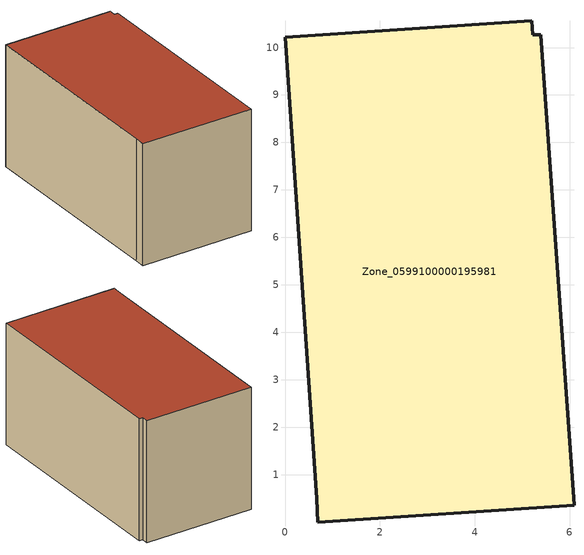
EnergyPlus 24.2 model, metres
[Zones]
Zone_0599100000195981
 floor ground (C_G): 0.67,0.49 0,10.22 5.2,10.56 5.22,10.27 5.39,10.27 6.09,0.35 0.69,0 z0
 wall outside (C_F): 6.09,0.35 5.39,10.27 5.22,10.27 5.2,10.56 0,10.22 0.67,0.49 0.69,0 6.09,0.35 z0:5.79
 roof outside (C_R): 0,10.22 0.67,0.49 0.69,0 6.09,0.35 5.39,10.27 5.22,10.27 5.2,10.56 z5.79
[BUILDING]
Pand.0599100000195981: North Axis=0; Terrain=City; Loads Convergence Tolerance Value=0.04; Temperature Convergence Tolerance Value=0.4; Solar Distribution=FullExterior; Maximum Number of Warmup Days=25; Minimum Number of Warmup Days=1
[Site:Location]
Rotterdam.The.Hague.AP_ZH_NLD Design_Conditions: Latitude=51.96; Longitude=4.45; Time Zone=1; Elevation=-4.5
[SITE:GROUNDTEMPERATURE:BUILDINGSURFACE]
18, 18, 18, 18, 18, 18, 18, 18, 18, 18, 18, 18
[MATERIAL] Thermal Absorptance=0.9; Solar Absorptance=0.7; Visible Absorptance=0.7
Name | Roughness | Thickness | Conductivity | Density | Specific Heat
G.TC.1946-1964 | MediumSmooth | 0.15 | 1 | 540 | 1210
F.TC.1946-1964 | Rough | 0.3 | 0.857143 | 1920 | 840
R.TC.1946-1964 | MediumRough | 0.2 | 0.235294 | 1500 | 1000
[CONSTRUCTION]
C_G: G.TC.1946-1964
C_F: F.TC.1946-1964
C_R: R.TC.1946-1964
[ZONE]
Zone_0599100000195981: Type=1; Multiplier=1; Ceiling Height=Autocalculate; Volume=Autocalculate; Floor Area=autocalculate; Part of Total Floor Area=Yes
[ZONEINFILTRATION:DESIGNFLOWRATE]
Infil_Zone_0599100000195981: Zone or ZoneList or Space or SpaceList=Zone_0599100000195981; Schedule=AlwaysOn; Design Flow Rate Calculation Method=Flow/Area; Flow Rate per Floor Area=0.003; Constant Term Coefficient=1; Temperature Term Coefficient=0; Velocity Term Coefficient=0; Velocity Squared Term Coefficient=0
[HVACTEMPLATE:ZONE:IDEALLOADSAIRSYSTEM]
Zone_0599100000195981: Maximum Heating Supply Air Temperature=50; Minimum Cooling Supply Air Temperature=13; Maximum Heating Supply Air Humidity Ratio=0.0156; Minimum Cooling Supply Air Humidity Ratio=0.0077; Heating Limit=NoLimit; Cooling Limit=NoLimit; Dehumidification Control Type=ConstantSensibleHeatRatio; Cooling Sensible Heat Ratio=0.7; Dehumidification Setpoint=60; Humidification Control Type=None; Humidification Setpoint=30; Outdoor Air Method=None; Outdoor Air Flow Rate per Person=0.00944; Outdoor Air Flow Rate per Zone Floor Area=0; Outdoor Air Flow Rate per Zone=0; Demand Controlled Ventilation Type=None; Outdoor Air Economizer Type=NoEconomizer; Heat Recovery Type=None; Sensible Heat Recovery Effectiveness=0.7; Latent Heat Recovery Effectiveness=0.65
[ZONECONTROL:THERMOSTAT]
ThermostatControl_Zone_0599100000195981: Zone or ZoneList=Zone_0599100000195981; Control Type Schedule=DualSetpointControlType; Control 1=Thermostat_Zone_0599100000195981; Temperature Difference Between Cutout And Setpoint=0
[THERMOSTATSETPOINT:DUALSETPOINT]
Thermostat_Zone_0599100000195981: Heating Setpoint Temperature Schedule=HeatingSetpoint_Zone_0599100000195981; Cooling Setpoint Temperature Schedule=CoolingSetpoint_Zone_0599100000195981
[SCHEDULE:COMPACT]
HeatingSetpoint_Zone_0599100000195981: Through: 12/31, For: AllDays, Until: 24:00, 21
CoolingSetpoint_Zone_0599100000195981: Through: 12/31, For: AllDays, Until: 24:00, 24
DualSetpointControlType: Through: 12/31, For: AllDays, Until: 24:00, 4
AlwaysOn: Through: 12/31, For: AllDays, Until: 24:00, 1
